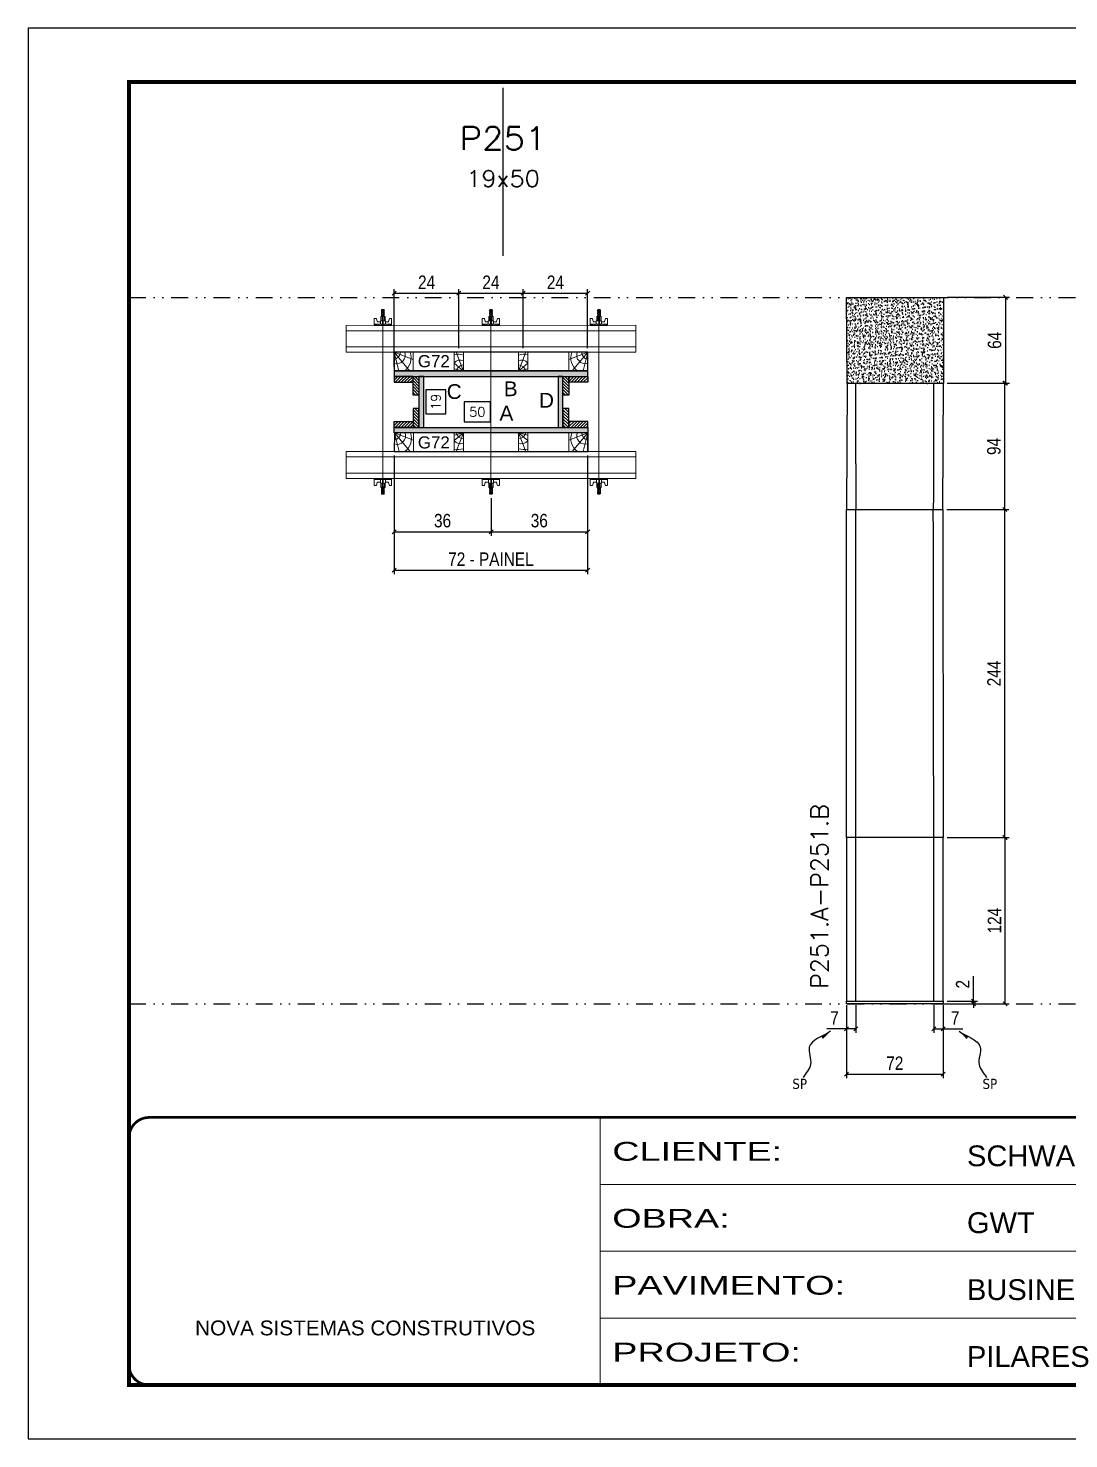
# Model space of a CAD drawing. Extents: x 13379 to 23315, y 867 to 16997.
# Drawn here: x 17556 to 18330, y 6610 to 7660 of the extents above; entities that cross this region are included whole.
import ezdxf
from ezdxf.enums import TextEntityAlignment as Align

# ---------------------------------------------------------------- set-up
doc = ezdxf.new("R2010")
doc.units = 0
for name, pattern in [('CONTINUO', [0]), ('DASHED', [0.75, 0.5, -0.25]), ('DIVIDE2', [0.625, 0.25, -0.125, 0, -0.125, 0, -0.125]), ('HIDDEN', [0.375, 0.25, -0.125])]:
    doc.linetypes.add(name, pattern=pattern)
for name, color, linetype in [('CHAPA', 1, 'Continuous'), ('COTA', 241, 'Continuous'), ('MEIO_PONT', 93, 'Continuous'), ('Nível', 160, 'Continuous'), ('Painéis', 200, 'Continuous'), ('SARRAFO', 251, 'Continuous'), ('Sarrafo de Pressão', 42, 'HIDDEN'), ('texto', 7, 'Continuous'), ('Texto de Titulo', 7, 'Continuous'), ('Texto Qtd Sarr', 242, 'Continuous'), ('TEXTO_GERAL', 7, 'Continuous')]:
    doc.layers.add(name, color=color, linetype=linetype)
for name, color, linetype, lineweight in [('Folhas', 255, 'Continuous', 9), ('Hachura', 251, 'Continuous', 9), ('Madeira', 126, 'Continuous', 18), ('Perfil Metálico', 224, 'Continuous', 18), ('SARRAFO DE PRESSAO', 251, 'DASHED', 9), ('Texto Seção', 7, 'Continuous', 15)]:
    doc.layers.add(name, color=color, linetype=linetype, lineweight=lineweight)
doc.layers.add('Laje_Perimetro', color=7, linetype='Continuous', plot=False)
doc.styles.add('ARIAL', font='arial.ttf')
doc.styles.add('COTA TECNICA', font='techl___.ttf', dxfattribs={"height": 10})
doc.styles.add('COTA TECNICA 2X', font='techl___.ttf', dxfattribs={"height": 10})
doc.styles.add('COTA TECNICA-50', font='techl___.ttf', dxfattribs={"height": 10})
doc.styles.add('REGUA-120', font='ROMANS.shx', dxfattribs={"height": 15})
doc.styles.add('ROMANS', font='romans.shx')
doc.styles.add('SANSSERIF', font='sas_____.pfb')
doc.styles.get("Standard").update_dxf_attribs({"font": 'arial.ttf'})
doc.styles.add('Tecnologia', font='')
doc.styles.get('Tecnologia').set_extended_font_data('Forgotten Futurist')
doc.dimstyles.new('COTA PAINEL-50', dxfattribs={"dimtxt": 10, "dimasz": 3, "dimexe": 3, "dimexo": 3, "dimgap": 3, "dimtad": 1, "dimdec": 1, "dimzin": 12, "dimdsep": 46, "dimtxsty": 'COTA TECNICA-50', "dimblk1": 'OBLIQUE', "dimblk2": 'OBLIQUE', "dimsah": 1, "dimcen": 0.9, "dimclrd": 4, "dimclre": 4, "dimclrt": 240, "dimadec": 1, "dimazin": 3, "dimtfac": 1, "dimtdec": 1, "dimtmove": 0, "dimatfit": 3, "dimfxl": 1, "dimtolj": 1, "dimtzin": 12, "dimarcsym": 0})
doc.dimstyles.new('PAINEL', dxfattribs={"dimtxt": 10, "dimasz": 3, "dimexe": 3, "dimexo": 3, "dimgap": 3, "dimtad": 1, "dimdec": 1, "dimzin": 12, "dimdsep": 46, "dimtxsty": 'COTA TECNICA', "dimblk1": 'OBLIQUE', "dimblk2": 'OBLIQUE', "dimsah": 1, "dimcen": 0.9, "dimclrd": 4, "dimclre": 4, "dimclrt": 240, "dimadec": 1, "dimazin": 3, "dimtfac": 1, "dimtdec": 1, "dimtmove": 0, "dimatfit": 3, "dimfxl": 1, "dimtolj": 1, "dimtzin": 12, "dimarcsym": 0})
doc.dimstyles.new('SECAO PILAR', dxfattribs={"dimtxt": 10, "dimasz": 3, "dimexe": 3, "dimexo": 3, "dimgap": 3, "dimtad": 1, "dimdec": 1, "dimlfac": 0.5, "dimzin": 12, "dimdsep": 46, "dimtxsty": 'COTA TECNICA 2X', "dimblk1": 'OBLIQUE', "dimblk2": 'OBLIQUE', "dimsah": 1, "dimcen": 0.9, "dimclrd": 256, "dimclre": 256, "dimclrt": 256, "dimadec": 1, "dimazin": 3, "dimtfac": 1, "dimtdec": 1, "dimtmove": 0, "dimatfit": 3, "dimfxl": 1, "dimtolj": 1, "dimtzin": 12, "dimarcsym": 0})
doc.dimstyles.new('SECÇÃO 2', dxfattribs={"dimtxt": 7, "dimasz": 6, "dimexe": 0.18, "dimexo": 2, "dimgap": -4, "dimtad": 3, "dimdec": 1, "dimlfac": 0.5, "dimzin": 12, "dimdsep": 46, "dimtxsty": 'ROMANS', "dimblk": 'ARCHTICK', "dimcen": 0.09, "dimse1": 1, "dimse2": 1, "dimsd1": 1, "dimsd2": 1, "dimclrd": 180, "dimclre": 5, "dimclrt": 1, "dimadec": 0, "dimazin": 3, "dimtfac": 1, "dimtdec": 1, "dimtofl": 0, "dimtmove": 0, "dimatfit": 3, "dimldrblk": 'ARCHTICK', "dimfxl": 1, "dimtolj": 1, "dimtzin": 0, "dimarcsym": 0})
doc.dimstyles.get("Standard").update_dxf_attribs({"dimtxt": 0.18, "dimasz": 0.18, "dimexe": 0.18, "dimexo": 0.0625, "dimgap": 0.09, "dimtad": 0, "dimtih": 1, "dimtoh": 1, "dimdec": 4, "dimzin": 0, "dimdsep": 46, "dimtxsty": 'Standard', "dimcen": 0.09, "dimadec": 0, "dimazin": 0, "dimtfac": 1, "dimtdec": 4, "dimtofl": 0, "dimtmove": 0, "dimatfit": 3, "dimfxl": 1, "dimtolj": 1, "dimtzin": 0, "dimarcsym": 0})
pattern_1 = [(225, (8469.4625, -15528.6393), (1.12253202, -1.12253202), [])]
pattern_2 = [(225, (8704.4625, -15528.6393), (1.12253202, -1.12253202), [])]

# ---------------------------------------------------------------- blocks, each defined once
blk = doc.blocks.new('9999999999')
at = {"color": 30, "linetype": 'CONTINUO'}
for p, q in [((98564.6, 34230.2), (98564.6, 34429.4)), ((98564.6, 34379.6), (99584, 34379.6)), ((98564.6, 34329.8), (99488, 34329.8)), ((99584, 34329.8), (99488, 34329.8)), ((99488, 34329.8), (99488, 34230.2)), ((98564.6, 34280), (99488, 34280))]:
    blk.add_line(p, q, dxfattribs=at)
at = {"color": 30, "linetype": 'CONTINUO', "const_width": 2}
blk.add_lwpolyline([(99584, 34230.2), (99584, 34414.4, 0.414214), (99569, 34429.4), (98229, 34429.4, 0.414214), (98214, 34414.4), (98214, 34245.2, 0.414214), (98229, 34230.2), (99584, 34230.2)], format="xyb", dxfattribs=at)
at = {"layer": 'Folhas'}
blk.add_lwpolyline([(98139, 34190.2), (99624, 34190.2), (99624, 35240.2), (98139, 35240.2)], close=True, dxfattribs=at)
at = {"layer": 'Folhas', "color": 30, "const_width": 3}
blk.add_lwpolyline([(98214, 34230.2), (99584, 34230.2), (99584, 35200.2), (98214, 35200.2)], close=True, dxfattribs=at)
at = {"color": 7, "linetype": 'Continuous', "ltscale": 5, "style": 'ARIAL'}
for s, height, p in [('SCHWARTZ', 15.48, (98837.7, 34393.1)), ('GWT', 15.48, (98837.7, 34343.3)), ('BUSINESS CENTER E LAZER', 15.483, (98837.7, 34293.5)), ('NOVA SISTEMAS CONSTRUTIVOS', 11.059, (98263.2, 34267.2)), ('PILARES', 15.48, (98837.7, 34243.7))]:
    blk.add_text(s, height=height, dxfattribs=at).set_placement(p)
at = {"layer": 'Folhas', "color": 7, "style": 'Tecnologia', "width": 1.5}
for s, p in [('CLIENTE:', (98573.7, 34397.2)), ('OBRA:', (98573.7, 34347.3)), ('PAVIMENTO:', (98573.7, 34297.5)), ('PROJETO:', (98573.7, 34247.7))]:
    blk.add_text(s, height=14, dxfattribs=at).set_placement(p)
blk = doc.blocks.new('*D1229')
at = {"layer": 'COTA', "color": 180, "lineweight": -2, "transparency": 16777216}
for p, q in [((17900, 7381.8), (17880.6, 7381.8)), ((17880.6, 7381.8), (17880.6, 7366.8)), ((17900, 7366.8), (17900, 7381.8)), ((17880.6, 7366.8), (17900, 7366.8))]:
    blk.add_line(p, q, dxfattribs=at)
at = {"layer": 'Defpoints', "color": 0, "transparency": 16777216}
for p in [(17850.4, 7362.8), (17950.4, 7362.8), (17950.4, 7362.8)]:
    blk.add_point(p, dxfattribs=at)
at = {"layer": 'COTA', "color": 1, "transparency": 16777216, "insert": (17890.3, 7374.3), "char_height": 7, "attachment_point": 5, "style": 'ROMANS'}
blk.add_mtext('\\A1;50', dxfattribs=at)
blk = doc.blocks.new('_ArchTick')
at = {"color": 0, "linetype": 'ByBlock', "const_width": 0.15}
blk.add_lwpolyline([(-0.5, -0.5), (0.5, 0.5)], dxfattribs=at)
blk = doc.blocks.new('_Oblique')
at = {"color": 0, "linetype": 'ByBlock', "lineweight": -2}
blk.add_line((-0.5, -0.5), (0.5, 0.5), dxfattribs=at)
blk = doc.blocks.new('*D1230')
at = {"layer": 'COTA', "lineweight": -2, "transparency": 16777216}
for p, q in [((17828.4, 7341.8), (17828.4, 7253.6)), ((17972.4, 7341.8), (17972.4, 7253.6)), ((17828.4, 7256.6), (17972.4, 7256.6))]:
    blk.add_line(p, q, dxfattribs=at)
at = {"layer": 'Defpoints', "color": 0, "transparency": 16777216}
for p in [(17828.4, 7344.8), (17972.4, 7344.8), (17972.4, 7256.6)]:
    blk.add_point(p, dxfattribs=at)
at = {"layer": 'COTA', "lineweight": -2, "transparency": 16777216, "xscale": 3, "yscale": 3, "zscale": 3, "rotation": 180}
blk.add_blockref('_Oblique', (17828.4, 7256.6), dxfattribs=at)
at = {"layer": 'COTA', "lineweight": -2, "transparency": 16777216, "xscale": 3, "yscale": 3, "zscale": 3}
blk.add_blockref('_Oblique', (17972.4, 7256.6), dxfattribs=at)
at = {"layer": 'COTA', "transparency": 16777216, "insert": (17900.4, 7264.7), "char_height": 10, "attachment_point": 5, "style": 'COTA TECNICA 2X'}
blk.add_mtext('\\A1;72 - PAINEL', dxfattribs=at)
blk = doc.blocks.new('*D1231')
at = {"layer": 'COTA', "lineweight": -2, "transparency": 16777216}
for p, q in [((17828.4, 7341.8), (17828.4, 7282)), ((17900.5, 7310), (17900.5, 7282)), ((17828.4, 7285), (17900.5, 7285))]:
    blk.add_line(p, q, dxfattribs=at)
at = {"layer": 'Defpoints', "color": 0, "transparency": 16777216}
for p in [(17828.4, 7344.8), (17900.5, 7313), (17900.5, 7285)]:
    blk.add_point(p, dxfattribs=at)
at = {"layer": 'COTA', "lineweight": -2, "transparency": 16777216, "xscale": 3, "yscale": 3, "zscale": 3, "rotation": 180}
blk.add_blockref('_Oblique', (17828.4, 7285), dxfattribs=at)
at = {"layer": 'COTA', "lineweight": -2, "transparency": 16777216, "xscale": 3, "yscale": 3, "zscale": 3}
blk.add_blockref('_Oblique', (17900.5, 7285), dxfattribs=at)
at = {"layer": 'COTA', "transparency": 16777216, "insert": (17864.4, 7293.3), "char_height": 10, "attachment_point": 5, "style": 'COTA TECNICA 2X'}
blk.add_mtext('\\A1;36', dxfattribs=at)
blk = doc.blocks.new('*D1232')
at = {"layer": 'COTA', "lineweight": -2, "transparency": 16777216}
for p, q in [((17972.4, 7341.8), (17972.4, 7282)), ((17900.5, 7310), (17900.5, 7282)), ((17900.5, 7285), (17972.4, 7285))]:
    blk.add_line(p, q, dxfattribs=at)
at = {"layer": 'Defpoints', "color": 0, "transparency": 16777216}
for p in [(17972.4, 7344.8), (17900.5, 7313), (17972.4, 7285)]:
    blk.add_point(p, dxfattribs=at)
at = {"layer": 'COTA', "lineweight": -2, "transparency": 16777216, "xscale": 3, "yscale": 3, "zscale": 3, "rotation": 180}
blk.add_blockref('_Oblique', (17900.5, 7285), dxfattribs=at)
at = {"layer": 'COTA', "lineweight": -2, "transparency": 16777216, "xscale": 3, "yscale": 3, "zscale": 3}
blk.add_blockref('_Oblique', (17972.4, 7285), dxfattribs=at)
at = {"layer": 'COTA', "transparency": 16777216, "insert": (17936.4, 7293.3), "char_height": 10, "attachment_point": 5, "style": 'COTA TECNICA 2X'}
blk.add_mtext('\\A1;36', dxfattribs=at)
blk = doc.blocks.new('titulo1')
at = {"layer": 'Defpoints', "color": 252, "linetype": 'HIDDEN', "ltscale": 2}
blk.add_line((0, 0), (0, 125), dxfattribs=at)
at = {"layer": 'Defpoints', "style": 'ROMANS', "oblique": 15}
blk.add_attdef('FOLHA', text='', height=10, dxfattribs=at).set_placement((0, 15.6), align=Align.MIDDLE_CENTER)
at = {"layer": 'Texto Qtd Sarr', "color": 3, "style": 'ROMANS', "oblique": 15}
for tag, height, p in [('TITULO', 17, (0, 71.4)), ('SEÇÃO', 12, (0, 41.5))]:
    blk.add_attdef(tag, text='', height=height, dxfattribs=at).set_placement(p, align=Align.MIDDLE_CENTER)
blk = doc.blocks.new('PONTALETE')
at = {"layer": 'Madeira'}
for q in [(2.71, 7), (7, 5.76), (7, 1.74)]:
    blk.add_line((0, 0), q, dxfattribs=at)
blk.add_lwpolyline([(0, 0), (7, 0), (7, 7), (0, 7)], close=True, dxfattribs=at)
for centre, radius, start, end in [((2.04, 0.06), 6.23, 37.2818, 109.0913), ((1.09, 0.9), 3.19, 343.603, 109.9847), ((-0.21, -0.78), 3.09, 14.6322, 86.0383)]:
    blk.add_arc(centre, radius, start, end, dxfattribs=at)
blk = doc.blocks.new('*D1233')
at = {"layer": 'COTA', "lineweight": -2, "transparency": 16777216}
for p, q in [((17828.4, 7407.8), (17828.4, 7465.7)), ((17876.5, 7421.7), (17876.5, 7465.7)), ((17828.4, 7462.7), (17876.5, 7462.7))]:
    blk.add_line(p, q, dxfattribs=at)
at = {"layer": 'Defpoints', "color": 0, "transparency": 16777216}
for p in [(17876.5, 7462.7), (17876.5, 7418.7), (17828.4, 7404.8)]:
    blk.add_point(p, dxfattribs=at)
at = {"layer": 'COTA', "lineweight": -2, "transparency": 16777216, "xscale": 3, "yscale": 3, "zscale": 3, "rotation": 180}
blk.add_blockref('_Oblique', (17828.4, 7462.7), dxfattribs=at)
at = {"layer": 'COTA', "lineweight": -2, "transparency": 16777216, "xscale": 3, "yscale": 3, "zscale": 3}
blk.add_blockref('_Oblique', (17876.5, 7462.7), dxfattribs=at)
at = {"layer": 'COTA', "transparency": 16777216, "insert": (17852.5, 7470.8), "char_height": 10, "attachment_point": 5, "style": 'COTA TECNICA 2X'}
blk.add_mtext('\\A1;24', dxfattribs=at)
blk = doc.blocks.new('MEIO PONTALETE')
at = {"layer": 'Madeira'}
for q in [(2.71, 7), (3.5, 2.88), (3.5, 0.87)]:
    blk.add_line((0, 0), q, dxfattribs=at)
blk.add_lwpolyline([(0, 0), (3.5, 0), (3.5, 7), (0, 7)], close=True, dxfattribs=at)
for centre, radius, start, end in [((2.04, 0.06), 6.23, 76.4499, 109.0913), ((1.09, 0.9), 3.19, 40.9063, 109.9847), ((-0.21, -0.78), 3.09, 14.6322, 86.0383)]:
    blk.add_arc(centre, radius, start, end, dxfattribs=at)
blk = doc.blocks.new('C')
at = {"layer": 'Hachura', "color": 0}
for p, q in [((0, 3.22), (0, -3.22)), ((0.45, 3.22), (0, 3.22)), ((0.46, 3.16), (0, 3.16)), ((0.46, 3.05), (0, 3.05)), ((0.46, 2.88), (0, 2.88)), ((0, 2.75), (0, -1.16)), ((0.46, 2.65), (0, 2.65)), ((0.46, 2.23), (0, 2.23)), ((0.46, 1.51), (0, 1.51)), ((0.39, 0.49), (0.17, 0.49)), ((0.45, -3.23), (0.45, 3.22)), ((0.45, 3.22), (2.58, 3.22)), ((1.74, 0.97), (0.45, 0.97)), ((1.45, 0.1), (0.45, 0.1)), ((1.35, 1.94), (1.35, 0.96)), ((2.58, 2.39), (1.47, 2.09)), ((1.74, -0.97), (1.74, 0.97)), ((1.74, 0.97), (1.74, 0.84)), ((1.74, 0.97), (1.74, 0.84)), ((1.74, 0.84), (3.35, 0.84)), ((3.35, 0.45), (1.74, 0.45)), ((2.58, 3.22), (2.58, 2.39)), ((3.32, 0.84), (3.32, -0.84)), ((3.35, 0.84), (3.35, -0.84)), ((3.68, 0.45), (3.35, 0.45)), ((3.84, -0.52), (3.35, 0.45)), ((3.35, 0.06), (3.67, -0.57)), ((3.68, 0.45), (4.16, -0.52)), ((3.72, 0.5), (4.25, -0.57)), ((4.37, -0.55), (3.83, 0.53)), ((4.15, 0.45), (3.93, 0.45)), ((4.42, -0.52), (3.93, 0.45)), ((4.15, 0.45), (4.26, 0.45)), ((4.26, 0.45), (4.74, -0.52)), ((4.3, 0.5), (4.83, -0.57)), ((4.95, -0.55), (4.41, 0.53)), ((4.51, 0.45), (4.84, 0.45)), ((5, -0.52), (4.51, 0.45)), ((4.84, 0.45), (5.32, -0.52)), ((4.88, 0.5), (5.41, -0.57)), ((5.53, -0.55), (4.99, 0.53)), ((5.58, -0.52), (5.09, 0.45)), ((5.42, 0.45), (5.09, 0.45)), ((5.58, -0.52), (5.09, 0.45)), ((5.42, 0.45), (5.74, -0.19)), ((5.46, 0.5), (5.74, -0.07)), ((5.74, 0.19), (5.57, 0.53)), ((5.74, 0.32), (5.68, 0.45)), ((5.68, 0.45), (5.74, 0.45)), ((5.74, 0.45), (5.9, 0.29)), ((5.74, 0.45), (5.74, -0.52)), ((5.9, -0.36), (5.9, 0.29)), ((0.45, 0), (0, 0)), ((0.46, -1.52), (0, -1.52)), ((0.46, -2.23), (0, -2.23)), ((0.46, -2.65), (0, -2.65)), ((0.46, -2.88), (0, -2.88)), ((0.46, -3.05), (0, -3.05)), ((0.46, -3.16), (0, -3.16)), ((0, -3.22), (2.57, -3.22)), ((0.08, -0.48), (0.29, -0.48)), ((0.29, -0.48), (0.4, -0.48)), ((0.45, 0), (0.45, -0.97)), ((0.45, -0.16), (1.45, -0.16)), ((0.45, -0.65), (0.45, -0.32)), ((0.45, -3.23), (0.45, -0.65)), ((0.45, -0.97), (1.74, -0.97)), ((1.35, -1.94), (1.35, -0.97)), ((2.58, -2.39), (1.47, -2.1)), ((3.35, -0.32), (1.74, -0.32)), ((3.35, -0.84), (1.74, -0.84)), ((2.58, -3.23), (2.58, -2.39)), ((3.35, -0.07), (3.58, -0.52)), ((3.35, -0.52), (3.58, -0.52)), ((3.84, -0.52), (4.16, -0.52)), ((4.42, -0.52), (4.74, -0.52)), ((4.63, -0.52), (4.74, -0.52)), ((5, -0.52), (5.32, -0.52)), ((5.58, -0.52), (5.74, -0.52)), ((5.74, -0.52), (5.9, -0.36)), ((5.74, -0.52), (5.74, -0.52))]:
    blk.add_line(p, q, dxfattribs=at)
for centre, radius, start, end in [((1.52, 1.94), 0.161, 104.7436, 180), ((1.44, -0.03), 0.129, 272.695, 87.305), ((3.81, 0.39), 0.143, 25.5688, 154.4312), ((4.39, 0.39), 0.143, 25.5688, 154.4312), ((4.97, 0.39), 0.143, 25.5688, 154.4312), ((5.55, 0.39), 0.143, 25.5688, 154.4312), ((0.17, -0.37), 0.174, 221.744, 317.8592), ((1.52, -1.94), 0.161, 180, 255.2564), ((3.71, -0.4), 0.174, 222.1408, 318.256), ((4.29, -0.4), 0.174, 222.1408, 318.256), ((4.87, -0.4), 0.174, 222.1408, 318.256), ((5.45, -0.4), 0.174, 222.1408, 318.256), ((5.61, -0.4), 0.174, 317.8592, 318.256)]:
    blk.add_arc(centre, radius, start, end, dxfattribs=at)
blk = doc.blocks.new('*D1244')
at = {"layer": 'COTA', "lineweight": -2, "transparency": 16777216}
for p, q in [((17876.4, 7421.7), (17876.4, 7465.7)), ((17924.3, 7421.7), (17924.3, 7465.7)), ((17876.4, 7462.7), (17924.3, 7462.7))]:
    blk.add_line(p, q, dxfattribs=at)
at = {"layer": 'Defpoints', "color": 0, "transparency": 16777216}
for p in [(17924.3, 7462.7), (17876.4, 7418.7), (17924.3, 7418.7)]:
    blk.add_point(p, dxfattribs=at)
at = {"layer": 'COTA', "lineweight": -2, "transparency": 16777216, "xscale": 3, "yscale": 3, "zscale": 3, "rotation": 180}
blk.add_blockref('_Oblique', (17876.4, 7462.7), dxfattribs=at)
at = {"layer": 'COTA', "lineweight": -2, "transparency": 16777216, "xscale": 3, "yscale": 3, "zscale": 3}
blk.add_blockref('_Oblique', (17924.3, 7462.7), dxfattribs=at)
at = {"layer": 'COTA', "transparency": 16777216, "insert": (17900.4, 7470.8), "char_height": 10, "attachment_point": 5, "style": 'COTA TECNICA 2X'}
blk.add_mtext('\\A1;24', dxfattribs=at)
blk = doc.blocks.new('*D1245')
at = {"layer": 'COTA', "lineweight": -2, "transparency": 16777216}
for p, q in [((17924.3, 7421.7), (17924.3, 7465.7)), ((17972.4, 7421.8), (17972.4, 7465.7)), ((17924.3, 7462.7), (17972.4, 7462.7))]:
    blk.add_line(p, q, dxfattribs=at)
at = {"layer": 'Defpoints', "color": 0, "transparency": 16777216}
for p in [(17972.4, 7462.7), (17924.3, 7418.7), (17972.4, 7418.8)]:
    blk.add_point(p, dxfattribs=at)
at = {"layer": 'COTA', "lineweight": -2, "transparency": 16777216, "xscale": 3, "yscale": 3, "zscale": 3, "rotation": 180}
blk.add_blockref('_Oblique', (17924.3, 7462.7), dxfattribs=at)
at = {"layer": 'COTA', "lineweight": -2, "transparency": 16777216, "xscale": 3, "yscale": 3, "zscale": 3}
blk.add_blockref('_Oblique', (17972.4, 7462.7), dxfattribs=at)
at = {"layer": 'COTA', "transparency": 16777216, "insert": (17948.4, 7470.8), "char_height": 10, "attachment_point": 5, "style": 'COTA TECNICA 2X'}
blk.add_mtext('\\A1;24', dxfattribs=at)
blk = doc.blocks.new('*D1246')
at = {"layer": 'COTA', "color": 180, "lineweight": -2, "transparency": 16777216}
for p, q in [((17866.9, 7390.8), (17851.9, 7390.8)), ((17851.9, 7390.8), (17851.9, 7372.8)), ((17866.9, 7372.8), (17866.9, 7390.8)), ((17851.9, 7372.8), (17866.9, 7372.8))]:
    blk.add_line(p, q, dxfattribs=at)
at = {"layer": 'Defpoints', "color": 0, "transparency": 16777216}
for p in [(17850.4, 7400.8), (17870.9, 7400.8), (17850.4, 7362.8)]:
    blk.add_point(p, dxfattribs=at)
at = {"layer": 'COTA', "color": 1, "transparency": 16777216, "insert": (17859.4, 7381.8), "char_height": 7, "attachment_point": 5, "rotation": 90, "style": 'ROMANS'}
blk.add_mtext('\\A1;19', dxfattribs=at)
blk = doc.blocks.new('*D1234')
at = {"layer": 'COTA', "color": 4, "lineweight": -2, "transparency": 16777216}
for p, q in [((18165, 6932.6), (18165, 6878.4)), ((18237, 6932.6), (18237, 6878.4)), ((18165, 6881.4), (18237, 6881.4))]:
    blk.add_line(p, q, dxfattribs=at)
at = {"layer": 'Defpoints', "color": 0, "transparency": 16777216}
for p in [(18165, 6935.6), (18237, 6935.6), (18237, 6881.4)]:
    blk.add_point(p, dxfattribs=at)
at = {"layer": 'COTA', "color": 4, "lineweight": -2, "transparency": 16777216, "xscale": 3, "yscale": 3, "zscale": 3, "rotation": 180}
blk.add_blockref('_Oblique', (18165, 6881.4), dxfattribs=at)
at = {"layer": 'COTA', "color": 4, "lineweight": -2, "transparency": 16777216, "xscale": 3, "yscale": 3, "zscale": 3}
blk.add_blockref('_Oblique', (18237, 6881.4), dxfattribs=at)
at = {"layer": 'COTA', "color": 240, "transparency": 16777216, "insert": (18201, 6889.5), "char_height": 10, "attachment_point": 5, "style": 'COTA TECNICA'}
blk.add_mtext('\\A1;72', dxfattribs=at)
blk = doc.blocks.new('*D1235')
at = {"layer": 'COTA', "color": 4, "lineweight": -2, "transparency": 16777216}
for p, q in [((18240, 7057.6), (18286.2, 7057.6)), ((18283.2, 6933.6), (18283.2, 7057.6)), ((18240, 6933.6), (18286.2, 6933.6))]:
    blk.add_line(p, q, dxfattribs=at)
at = {"layer": 'Defpoints', "color": 0, "transparency": 16777216}
for p in [(18237, 7057.6), (18283.2, 7057.6), (18237, 6933.6)]:
    blk.add_point(p, dxfattribs=at)
at = {"layer": 'COTA', "color": 4, "lineweight": -2, "transparency": 16777216, "xscale": 3, "yscale": 3, "zscale": 3}
for p, rotation in [((18283.2, 7057.6), 90), ((18283.2, 6933.6), 270)]:
    blk.add_blockref('_Oblique', p, dxfattribs=dict(at, rotation=rotation))
at = {"layer": 'COTA', "color": 240, "transparency": 16777216, "insert": (18275.2, 6995.6), "char_height": 10, "attachment_point": 5, "rotation": 90, "style": 'COTA TECNICA-50'}
blk.add_mtext('\\A1;124', dxfattribs=at)
blk = doc.blocks.new('*D1236')
at = {"layer": 'COTA', "color": 4, "lineweight": -2, "transparency": 16777216}
for p, q in [((18259.5, 6935.6), (18259.5, 6954.4)), ((18240, 6935.6), (18262.5, 6935.6)), ((18240, 6933.6), (18262.5, 6933.6)), ((18259.5, 6933.6), (18259.5, 6935.6)), ((18259.5, 6933.6), (18259.5, 6930.6))]:
    blk.add_line(p, q, dxfattribs=at)
at = {"layer": 'Defpoints', "color": 0, "transparency": 16777216}
for p in [(18237, 6935.6), (18237, 6933.6), (18259.5, 6933.6)]:
    blk.add_point(p, dxfattribs=at)
at = {"layer": 'COTA', "color": 4, "lineweight": -2, "transparency": 16777216, "xscale": 3, "yscale": 3, "zscale": 3}
for p, rotation in [((18259.5, 6935.6), 270), ((18259.5, 6933.6), 90)]:
    blk.add_blockref('_Oblique', p, dxfattribs=dict(at, rotation=rotation))
at = {"layer": 'COTA', "color": 240, "transparency": 16777216, "insert": (18251.5, 6948.3), "char_height": 10, "attachment_point": 5, "rotation": 90, "style": 'COTA TECNICA-50'}
blk.add_mtext('\\A1;2', dxfattribs=at)
blk = doc.blocks.new('*D1237')
at = {"layer": 'COTA', "color": 4, "lineweight": -2, "transparency": 16777216}
for p, q in [((18165, 6930.6), (18165, 6912.1)), ((18172, 6932.6), (18172, 6912.1)), ((18165, 6915.1), (18150.3, 6915.1)), ((18172, 6915.1), (18165, 6915.1))]:
    blk.add_line(p, q, dxfattribs=at)
at = {"layer": 'Defpoints', "color": 0, "transparency": 16777216}
for p in [(18165, 6933.6), (18172, 6935.6), (18165, 6915.1)]:
    blk.add_point(p, dxfattribs=at)
at = {"layer": 'COTA', "color": 4, "lineweight": -2, "transparency": 16777216, "xscale": 3, "yscale": 3, "zscale": 3, "rotation": 180}
blk.add_blockref('_Oblique', (18165, 6915.1), dxfattribs=at)
at = {"layer": 'COTA', "color": 4, "lineweight": -2, "transparency": 16777216, "xscale": 3, "yscale": 3, "zscale": 3}
blk.add_blockref('_Oblique', (18172, 6915.1), dxfattribs=at)
at = {"layer": 'COTA', "color": 240, "transparency": 16777216, "insert": (18156.1, 6923.1), "char_height": 10, "attachment_point": 5, "style": 'COTA TECNICA-50'}
blk.add_mtext('\\A1;7', dxfattribs=at)
blk = doc.blocks.new('*D1238')
at = {"layer": 'COTA', "color": 4, "lineweight": -2, "transparency": 16777216}
for p, q in [((18230, 6932.6), (18230, 6912.1)), ((18237, 6930.6), (18237, 6912.1)), ((18230, 6915.1), (18237, 6915.1)), ((18237, 6915.1), (18251.7, 6915.1))]:
    blk.add_line(p, q, dxfattribs=at)
at = {"layer": 'Defpoints', "color": 0, "transparency": 16777216}
for p in [(18230, 6935.6), (18237, 6933.6), (18237, 6915.1)]:
    blk.add_point(p, dxfattribs=at)
at = {"layer": 'COTA', "color": 4, "lineweight": -2, "transparency": 16777216, "xscale": 3, "yscale": 3, "zscale": 3, "rotation": 180}
blk.add_blockref('_Oblique', (18230, 6915.1), dxfattribs=at)
at = {"layer": 'COTA', "color": 4, "lineweight": -2, "transparency": 16777216, "xscale": 3, "yscale": 3, "zscale": 3}
blk.add_blockref('_Oblique', (18237, 6915.1), dxfattribs=at)
at = {"layer": 'COTA', "color": 240, "transparency": 16777216, "insert": (18245.9, 6923.1), "char_height": 10, "attachment_point": 5, "style": 'COTA TECNICA-50'}
blk.add_mtext('\\A1;7', dxfattribs=at)
blk = doc.blocks.new('*D1247')
at = {"layer": 'COTA', "color": 4, "linetype": 'ByBlock', "lineweight": -2, "transparency": 16777216}
for p, q in [((18239.7, 7301.6), (18285.9, 7301.6)), ((18282.9, 7057.6), (18282.9, 7301.6)), ((18240, 7057.6), (18285.9, 7057.6))]:
    blk.add_line(p, q, dxfattribs=at)
at = {"layer": 'Defpoints', "color": 0, "linetype": 'ByBlock', "transparency": 16777216}
for p in [(18236.7, 7301.6), (18282.9, 7301.6), (18237, 7057.6)]:
    blk.add_point(p, dxfattribs=at)
at = {"layer": 'COTA', "color": 4, "linetype": 'ByBlock', "lineweight": -2, "transparency": 16777216, "xscale": 3, "yscale": 3, "zscale": 3}
for p, rotation in [((18282.9, 7301.6), 90), ((18282.9, 7057.6), 270)]:
    blk.add_blockref('_Oblique', p, dxfattribs=dict(at, rotation=rotation))
at = {"layer": 'COTA', "color": 240, "linetype": 'ByBlock', "transparency": 16777216, "insert": (18274.8, 7179.6), "char_height": 10, "attachment_point": 5, "rotation": 90, "style": 'COTA TECNICA'}
blk.add_mtext('\\A1;244', dxfattribs=at)
blk = doc.blocks.new('*D1248')
at = {"layer": 'COTA', "color": 4, "linetype": 'ByBlock', "lineweight": -2, "transparency": 16777216}
for p, q in [((18240.1, 7459.6), (18286.4, 7459.6)), ((18283.4, 7459.6), (18283.4, 7395.6)), ((18240.1, 7395.6), (18286.4, 7395.6))]:
    blk.add_line(p, q, dxfattribs=at)
at = {"layer": 'Defpoints', "color": 0, "linetype": 'ByBlock', "transparency": 16777216}
for p in [(18237.1, 7459.6), (18237.1, 7395.6), (18283.4, 7395.6)]:
    blk.add_point(p, dxfattribs=at)
at = {"layer": 'COTA', "color": 4, "linetype": 'ByBlock', "lineweight": -2, "transparency": 16777216, "xscale": 3, "yscale": 3, "zscale": 3}
for p, rotation in [((18283.4, 7459.6), 90), ((18283.4, 7395.6), 270)]:
    blk.add_blockref('_Oblique', p, dxfattribs=dict(at, rotation=rotation))
at = {"layer": 'COTA', "color": 240, "linetype": 'ByBlock', "transparency": 16777216, "insert": (18275.3, 7427.6), "char_height": 10, "attachment_point": 5, "rotation": 90, "style": 'COTA TECNICA'}
blk.add_mtext('\\A1;64', dxfattribs=at)
blk = doc.blocks.new('*D1242')
at = {"layer": 'COTA', "color": 4, "lineweight": -2, "transparency": 16777216}
for p, q in [((18240.1, 7395.6), (18285.9, 7395.6)), ((18282.9, 7301.6), (18282.9, 7395.6)), ((18239.7, 7301.6), (18285.9, 7301.6))]:
    blk.add_line(p, q, dxfattribs=at)
at = {"layer": 'Defpoints', "color": 0, "transparency": 16777216}
for p in [(18237.1, 7395.6), (18282.9, 7395.6), (18236.7, 7301.6)]:
    blk.add_point(p, dxfattribs=at)
at = {"layer": 'COTA', "color": 4, "lineweight": -2, "transparency": 16777216, "xscale": 3, "yscale": 3, "zscale": 3}
for p, rotation in [((18282.9, 7395.6), 90), ((18282.9, 7301.6), 270)]:
    blk.add_blockref('_Oblique', p, dxfattribs=dict(at, rotation=rotation))
at = {"layer": 'COTA', "color": 240, "transparency": 16777216, "insert": (18274.8, 7348.6), "char_height": 10, "attachment_point": 5, "rotation": 90, "style": 'COTA TECNICA'}
blk.add_mtext('\\A1;94', dxfattribs=at)

msp = doc.modelspace()

# ---------------------------------------------------------------- hatches: boundary and pattern name
at = {"layer": 'COTA', "linetype": 'ByBlock'}
h = msp.add_hatch(dxfattribs=at)
h.set_pattern_fill('AR-CONC', color=256, scale=0.03)
h.set_pattern_definition([(50, (-111683.0817, -20564.2684), (5.46554007, -0.47817257), [0.5715, -6.2865]), (355, (-111683.082, -20564.2684), (-1.05730264, 5.73170536), [0.4572, -5.02921753]), (100.4514447, (-111682.6263, -20564.308), (4.40823741, 5.25353256), [0.48570026, -5.34270734]), (46.1842, (-111683.082, -20562.7444), (8.13237123, -1.26126984), [0.85725, -9.42975]), (96.6355576, (-111682.404, -20562.8495), (7.122124, 7.42278374), [0.7285507, -8.01406824]), (351.184151, (-111683.082, -20562.744), (7.122124, 7.42278374), [0.685799, -7.54379196]), (21, (-111682.3197, -20563.1254), (4.54843174, -3.06795595), [0.5715, -6.2865]), (326, (-111682.32, -20563.1254), (1.85406085, 5.52563898), [0.4572, -5.0292]), (71.451445, (-111681.9407, -20563.381), (6.40249258, 2.45768307), [0.48570026, -5.34269813]), (37.5, (-111683.0817, -20564.2684), (0.092658098, 2.536651166), [0, -4.96824, 0, -5.1054, 0, -5.04825]), (7.5, (-111683.0817, -20564.2684), (2.004589875, 3.005417245), [0, -2.91084, 0, -4.85394, 0, -1.92405]), (327.5, (-111684.781, -20564.2684), (4.067717855, -0.17186232), [0, -1.905, 0, -5.9436, 0, -7.8867]), (317.5, (-111685.543, -20564.2684), (4.44387544, 0.76279473), [0, -2.4765, 0, -3.94716, 0, -5.6007])])
h.paths.add_polyline_path([(18237.15, 7395.57), (18237.15, 7459.57), (18165.15, 7459.57), (18165.47, 7395.57)])
at = {"layer": 'Hachura'}
h = msp.add_hatch(color=256, dxfattribs=at)
h.dxf.hatch_style = 1
h.paths.add_polyline_path([(17972.41, 7400.77), (17972.41, 7404.77), (17828.41, 7404.77), (17828.41, 7400.77)])
h = msp.add_hatch(dxfattribs=at)
h.set_pattern_fill('ANSI31', color=256, scale=0.5, angle=180, style=0)
h.set_pattern_definition(pattern_2)
h.paths.add_polyline_path([(17842.41, 7400.77), (17842.41, 7396.37), (17828.41, 7396.37), (17828.41, 7400.77)])
h = msp.add_hatch(dxfattribs=at)
h.set_pattern_fill('ANSI31', color=256, scale=0.5, angle=90, style=0)
h.set_pattern_definition([(135, (-5260.1938, 16524.7207), (-1.12253202, -1.12253202), [])])
h.paths.add_polyline_path([(17842.41, 7386.77), (17846.81, 7386.77), (17846.81, 7400.77), (17842.41, 7400.77)])
h = msp.add_hatch(color=256, dxfattribs=at)
h.dxf.hatch_style = 1
h.paths.add_polyline_path([(17846.81, 7362.77), (17850.41, 7362.77), (17850.41, 7400.77), (17846.81, 7400.77)])
h = msp.add_hatch(color=256, dxfattribs=at)
h.dxf.hatch_style = 1
h.paths.add_polyline_path([(17950.41, 7362.77), (17954.01, 7362.77), (17954.01, 7400.77), (17950.41, 7400.77)])
h = msp.add_hatch(dxfattribs=at)
h.set_pattern_fill('ANSI31', color=256, scale=0.5, angle=90, style=0)
h.set_pattern_definition([(135, (-5148.5938, 16524.7207), (-1.12253202, -1.12253202), [])])
h.paths.add_polyline_path([(17954.01, 7386.77), (17958.41, 7386.77), (17958.41, 7400.77), (17954.01, 7400.77)])
h = msp.add_hatch(dxfattribs=at)
h.set_pattern_fill('ANSI31', color=256, scale=0.5, angle=180, style=0)
h.set_pattern_definition(pattern_1)
h.paths.add_polyline_path([(17958.41, 7400.77), (17958.41, 7396.37), (17972.41, 7396.37), (17972.41, 7400.77)])
h = msp.add_hatch(dxfattribs=at)
h.set_pattern_fill('ANSI31', color=256, scale=0.5, angle=90, style=0)
h.set_pattern_definition([(135, (-5260.1938, 16536.7207), (-1.12253202, -1.12253202), [])])
h.paths.add_polyline_path([(17842.41, 7376.77), (17846.81, 7376.77), (17846.81, 7362.77), (17842.41, 7362.77)])
h = msp.add_hatch(dxfattribs=at)
h.set_pattern_fill('ANSI31', color=256, scale=0.5, angle=90, style=0)
h.set_pattern_definition([(135, (-5148.5938, 16536.7207), (-1.12253202, -1.12253202), [])])
h.paths.add_polyline_path([(17954.01, 7376.77), (17958.41, 7376.77), (17958.41, 7362.77), (17954.01, 7362.77)])
h = msp.add_hatch(dxfattribs=at)
h.set_pattern_fill('ANSI31', color=256, scale=0.5, angle=180, style=0)
h.set_pattern_definition(pattern_2)
h.paths.add_polyline_path([(17842.41, 7362.77), (17842.41, 7367.17), (17828.41, 7367.17), (17828.41, 7362.77)])
h = msp.add_hatch(color=256, dxfattribs=at)
h.dxf.hatch_style = 1
h.paths.add_polyline_path([(17972.41, 7362.77), (17972.41, 7358.77), (17828.41, 7358.77), (17828.41, 7362.77)])
h = msp.add_hatch(dxfattribs=at)
h.set_pattern_fill('ANSI31', color=256, scale=0.5, angle=180, style=0)
h.set_pattern_definition(pattern_1)
h.paths.add_polyline_path([(17958.41, 7362.77), (17958.41, 7367.17), (17972.41, 7367.17), (17972.41, 7362.77)])

# ---------------------------------------------------------------- linework, layer by layer
for points in [[(17972.41, 7404.77), (17972.41, 7418.77), (17828.41, 7418.72), (17828.41, 7404.77)], [(17972.41, 7344.77), (17972.41, 7358.77), (17828.69, 7358.72), (17828.41, 7344.77)]]:
    msp.add_lwpolyline(points, close=True)
at = {"layer": 'CHAPA'}
for points in [[(17972.41, 7400.77), (17972.41, 7404.77), (17828.41, 7404.77), (17828.41, 7400.77)], [(17846.81, 7362.77), (17850.41, 7362.77), (17850.41, 7400.77), (17846.81, 7400.77)], [(17950.41, 7362.77), (17954.01, 7362.77), (17954.01, 7400.77), (17950.41, 7400.77)], [(17972.41, 7362.77), (17972.41, 7358.77), (17828.41, 7358.77), (17828.41, 7362.77)]]:
    msp.add_lwpolyline(points, close=True, dxfattribs=at)
at = {"layer": 'COTA', "linetype": 'ByBlock'}
for p, q in [((18165.47, 7395.57), (18165.15, 7459.57)), ((18165.15, 7459.57), (18237.15, 7459.57)), ((18237.15, 7459.57), (18237.15, 7395.57)), ((18165.15, 7449.57), (18165.2, 7449.57))]:
    msp.add_line(p, q, dxfattribs=at)
at = {"layer": 'Hachura'}
for p, q in [((17820.03, 7314), (17820.03, 7445.74)), ((17900.41, 7314), (17900.41, 7445.74)), ((17980.8, 7314), (17980.8, 7445.74))]:
    msp.add_line(p, q, dxfattribs=at)
at = {"layer": 'Laje_Perimetro'}
msp.add_lwpolyline([(19041, 7659.92), (17556, 7659.92), (17556, 6609.92), (19041, 6609.92)], close=True, dxfattribs=at)
at = {"layer": 'MEIO_PONT'}
msp.add_lwpolyline([(17972.41, 7358.77), (17972.41, 7344.77), (17972.41, 7344.77), (17972.41, 7358.77)], close=True, dxfattribs=at)
at = {"layer": 'Nível', "color": 4, "linetype": 'DIVIDE2', "ltscale": 50}
for p, q in [((17631, 7459.57), (19001, 7459.57)), ((17631, 6933.57), (21112.79, 6933.57))]:
    msp.add_line(p, q, dxfattribs=at)
at = {"layer": 'Painéis'}
for p, q in [((18164.99, 7301.57), (18236.67, 7301.57)), ((18164.99, 7057.57), (18164.99, 7301.57)), ((18236.67, 7301.57), (18236.99, 7057.57)), ((18236.99, 7057.57), (18164.99, 7057.57))]:
    msp.add_line(p, q, dxfattribs=at)
for points in [[(18164.99, 7301.57), (18236.67, 7301.57), (18237.15, 7395.57), (18165.47, 7395.57)], [(18164.99, 6935.57), (18236.99, 6935.57), (18236.99, 7057.57), (18164.99, 7057.57)], [(18164.99, 6935.57), (18236.99, 6935.57), (18236.99, 6933.57), (18164.99, 6933.57)]]:
    msp.add_lwpolyline(points, close=True, dxfattribs=at)
at = {"layer": 'Perfil Metálico'}
for p, q in [((18008.13, 7434.71), (17792.7, 7434.71)), ((18008.13, 7422.71), (17792.7, 7422.71)), ((18008.13, 7340.77), (17792.7, 7340.77)), ((18008.13, 7328.77), (17792.7, 7328.77))]:
    msp.add_line(p, q, dxfattribs=at)
for points in [[(18008.13, 7418.77), (18008.13, 7438.77), (17792.7, 7438.71), (17792.7, 7418.71)], [(17792.7, 7344.77), (17792.7, 7324.77), (18008.13, 7324.83), (18008.13, 7344.83)]]:
    msp.add_lwpolyline(points, close=True, dxfattribs=at)
at = {"layer": 'SARRAFO'}
for points in [[(17828.41, 7396.37), (17842.41, 7396.37), (17842.41, 7400.77), (17828.41, 7400.77)], [(17828.41, 7396.37), (17842.41, 7396.37), (17842.41, 7400.77), (17828.41, 7400.77)], [(17846.81, 7400.77), (17846.81, 7386.77), (17842.41, 7386.77), (17842.41, 7400.77)], [(17958.41, 7400.77), (17958.41, 7386.77), (17954.01, 7386.77), (17954.01, 7400.77)], [(17972.41, 7396.37), (17958.41, 7396.37), (17958.41, 7400.77), (17972.41, 7400.77)], [(17972.41, 7396.37), (17958.41, 7396.37), (17958.41, 7400.77), (17972.41, 7400.77)], [(17846.81, 7362.77), (17846.81, 7376.77), (17842.41, 7376.77), (17842.41, 7362.77)], [(17958.41, 7362.77), (17958.41, 7376.77), (17954.01, 7376.77), (17954.01, 7362.77)], [(17828.41, 7367.17), (17842.41, 7367.17), (17842.41, 7362.77), (17828.41, 7362.77)], [(17828.41, 7367.17), (17842.41, 7367.17), (17842.41, 7362.77), (17828.41, 7362.77)], [(17972.41, 7367.17), (17958.41, 7367.17), (17958.41, 7362.77), (17972.41, 7362.77)], [(17972.41, 7367.17), (17958.41, 7367.17), (17958.41, 7362.77), (17972.41, 7362.77)]]:
    msp.add_lwpolyline(points, close=True, dxfattribs=at)
at = {"layer": 'Sarrafo de Pressão'}
for p, q in [((18171.67, 7395.57), (18171.99, 7301.57)), ((18229.88, 7395.57), (18229.67, 7301.57)), ((18171.99, 7057.57), (18171.99, 7301.57)), ((18229.99, 7057.57), (18229.67, 7301.57)), ((18171.99, 6935.57), (18171.99, 7057.57)), ((18229.99, 6935.57), (18229.99, 7057.57))]:
    msp.add_line(p, q, dxfattribs=at)

# ---------------------------------------------------------------- block references
at = {"layer": 'Hachura', "linetype": 'Continuous', "yscale": 2, "zscale": 2}
for p, xscale, rotation in [((17820.03, 7438.74), -2, 270), ((17900.4, 7438.74), 2, 90.00000000000001), ((17980.79, 7438.74), 2, 90.00000000000001), ((17820.03, 7324.8), 2, 270), ((17900.41, 7324.8), -2, 90), ((17980.8, 7324.8), -2, 90)]:
    msp.add_blockref('C', p, dxfattribs=dict(at, xscale=xscale, rotation=rotation))
at = {"layer": 'MEIO_PONT'}
for name, p, xscale, yscale, zscale, rotation in [('PONTALETE', (17828.41, 7418.72), 2, 2, 2, 270), ('PONTALETE', (17972.41, 7418.77), -2, 2, 2, 90), ('PONTALETE', (17828.69, 7358.72), 2, 2, 2, 270), ('MEIO PONTALETE', (17879.99, 7358.82), 1.999999997962732, 1.999999997962732, 1.999999997962732, 180), ('MEIO PONTALETE', (17920.84, 7358.82), -1.999999997962732, 1.999999997962732, 1.999999997962732, 180), ('PONTALETE', (17972.41, 7358.77), -2, 2, 2, 90)]:
    msp.add_blockref(name, p, dxfattribs=dict(at, xscale=xscale, yscale=yscale, zscale=zscale, rotation=rotation))
at = {"layer": 'MEIO_PONT', "yscale": 1.999999997962732, "zscale": 1.999999997962732}
for p, xscale in [((17879.99, 7404.72), -1.999999997962732), ((17920.84, 7404.72), 1.999999997962732)]:
    msp.add_blockref('MEIO PONTALETE', p, dxfattribs=dict(at, xscale=xscale))
at = {"layer": 'SARRAFO DE PRESSAO', "color": 6, "linetype": 'ByBlock'}
msp.add_blockref('9999999999', (-80582.98, -27580.29), dxfattribs=at)
at = {"layer": 'Texto Seção'}
ref = msp.add_blockref('titulo1', (17909.41, 7490.46), dxfattribs=at)
ref.add_attrib('TITULO', 'P251', dxfattribs={"layer": 'Texto de Titulo', "color": 7, "height": 17, "style": 'ROMANS', "width": 1.1}).set_placement((17909.41, 7577.96), align=Align.MIDDLE_CENTER)
ref.add_attrib('SEÇÃO', '19x50', dxfattribs={"layer": 'Texto de Titulo', "color": 7, "height": 12, "style": 'ROMANS', "width": 1.1}).set_placement((17909.41, 7547.96), align=Align.MIDDLE_CENTER)

# ---------------------------------------------------------------- texts
at = {"layer": 'texto', "color": 0, "char_height": 7.5, "attachment_point": 5}
for insert in [(18130.21, 6874.08), (18271.76, 6874.08)]:
    msp.add_mtext('{\\fTahoma|b0|i0|c0|p34;\\C4;SP}', dxfattribs=dict(at, insert=insert))
at = {"layer": 'Texto Seção', "insert": (18151.52, 6944.82), "char_height": 13, "width": 285.3299, "attachment_point": 7, "rotation": 90, "style": 'REGUA-120'}
msp.add_mtext('P251.A-P251.B', dxfattribs=at)
at = {"layer": 'TEXTO_GERAL', "color": 0, "linetype": 'Continuous', "style": 'SANSSERIF'}
for p in [(17846.02, 7412.06), (17846.02, 7351.6)]:
    msp.add_text('G72', height=9, dxfattribs=at).set_placement(p, align=Align.MIDDLE_LEFT)
at = {"layer": 'TEXTO_GERAL', "style": 'ARIAL'}
for s, p in [('C', (17873.06, 7389.44)), ('B', (17915.14, 7391.52)), ('D', (17941.77, 7382.97)), ('A', (17911.92, 7373.4))]:
    msp.add_text(s, height=11, dxfattribs=at).set_placement(p, align=Align.MIDDLE_CENTER)

# ---------------------------------------------------------------- dimensions: what is measured, and where the dimension line sits
at = {"layer": 'COTA'}
for base, p1, p2, dimstyle, picture, middle in [((17876.49, 7462.7), (17828.41, 7404.77), (17876.49, 7418.72), 'SECAO PILAR', '*D1233', (17852.45, 7470.77)), ((17924.34, 7462.7), (17876.39, 7418.72), (17924.34, 7418.72), 'SECAO PILAR', '*D1244', (17900.36, 7470.77)), ((17972.41, 7462.7), (17924.34, 7418.72), (17972.41, 7418.77), 'SECAO PILAR', '*D1245', (17948.38, 7470.77)), ((17900.48, 7285.03), (17828.41, 7344.77), (17900.48, 7313), 'SECAO PILAR', '*D1231', (17864.45, 7293.25)), ((17972.41, 7285.03), (17900.48, 7313), (17972.41, 7344.77), 'SECAO PILAR', '*D1232', (17936.45, 7293.25)), ((18236.99, 6915.06), (18229.99, 6935.57), (18236.99, 6933.57), 'COTA PAINEL-50', '*D1238', (18245.85, 6923.13))]:
    dim = msp.add_linear_dim(base=base, p1=p1, p2=p2, dimstyle=dimstyle, dxfattribs=at)
    dim.commit()
    dim.dimension.update_dxf_attribs({"geometry": picture, "text_midpoint": middle})
at = {"layer": 'COTA', "linetype": 'ByBlock'}
for base, p1, p2, picture, middle in [((18283.39, 7395.57), (18237.15, 7459.57), (18237.15, 7395.57), '*D1248', (18275.28, 7427.57)), ((18282.91, 7301.57), (18236.99, 7057.57), (18236.67, 7301.57), '*D1247', (18274.83, 7179.57))]:
    dim = msp.add_linear_dim(base=base, p1=p1, p2=p2, angle=90, dimstyle='PAINEL', dxfattribs=at)
    dim.commit()
    dim.dimension.update_dxf_attribs({"geometry": picture, "text_midpoint": middle})
at = {"layer": 'COTA'}
for base, p1, p2, dimstyle, picture, middle in [((17870.95, 7400.77), (17850.41, 7362.77), (17850.41, 7400.77), 'SECÇÃO 2', '*D1246', (17870.95, 7381.77)), ((18259.51, 6933.57), (18236.99, 6935.57), (18236.99, 6933.57), 'COTA PAINEL-50', '*D1236', (18259.51, 6948.32))]:
    dim = msp.add_linear_dim(base=base, p1=p1, p2=p2, angle=90, dimstyle=dimstyle, dxfattribs=at)
    dim.commit()
    dim.dimension.update_dxf_attribs({"geometry": picture, "text_midpoint": middle, "dimtype": 160})
for base, p1, p2, angle, dimstyle, picture, middle in [((18282.91, 7395.57), (18236.67, 7301.57), (18237.15, 7395.57), 90, 'PAINEL', '*D1242', (18274.81, 7348.57)), ((18283.23, 7057.57), (18236.99, 6933.57), (18236.99, 7057.57), 90, 'COTA PAINEL-50', '*D1235', (18275.15, 6995.57)), ((18164.99, 6915.06), (18171.99, 6935.57), (18164.99, 6933.57), 180, 'COTA PAINEL-50', '*D1237', (18156.12, 6923.13))]:
    dim = msp.add_linear_dim(base=base, p1=p1, p2=p2, angle=angle, dimstyle=dimstyle, dxfattribs=at)
    dim.commit()
    dim.dimension.update_dxf_attribs({"geometry": picture, "text_midpoint": middle})
dim = msp.add_linear_dim(base=(17950.41, 7362.77), p1=(17850.41, 7362.77), p2=(17950.41, 7362.77), dimstyle='SECÇÃO 2', dxfattribs=at)
dim.commit()
dim.dimension.update_dxf_attribs({"geometry": '*D1229', "text_midpoint": (17890.31, 7362.77), "dimtype": 160})
dim = msp.add_linear_dim(base=(17972.41, 7256.61), p1=(17828.41, 7344.78), p2=(17972.41, 7344.82), text='<> - PAINEL', dimstyle='SECAO PILAR', dxfattribs=at)
dim.commit()
dim.dimension.update_dxf_attribs({"geometry": '*D1230', "text_midpoint": (17900.41, 7264.68)})
dim = msp.add_linear_dim(base=(18236.99, 6881.39), p1=(18164.99, 6935.57), p2=(18236.99, 6935.57), dimstyle='PAINEL', override={"dimarcsym": 2}, dxfattribs=at)
dim.commit()
dim.dimension.update_dxf_attribs({"geometry": '*D1234', "text_midpoint": (18200.99, 6889.47)})

# ---------------------------------------------------------------- leaders
at = {"layer": 'COTA', "path_type": 1}
for points in [[(18153.16, 6913.39), (18137.37, 6901.55), (18138.3, 6888.55), (18132.75, 6878.77)], [(18248.82, 6913.39), (18264.6, 6901.55), (18263.68, 6888.55), (18269.23, 6878.77)]]:
    msp.add_leader(points, dimstyle='Standard', override={"dimasz": 8}, dxfattribs=at)

doc.saveas('drawing.dxf')
